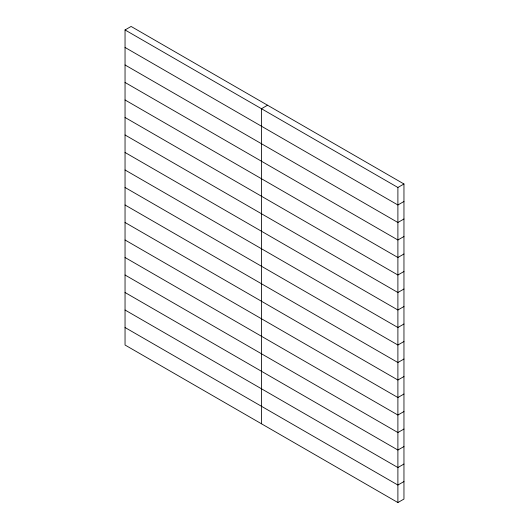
<?xml version="1.0" encoding="UTF-8"?>
<svg xmlns="http://www.w3.org/2000/svg" width="529" height="529" viewBox="0 0 529 529"><rect width="100%" height="100%" fill="white"/><g stroke="black" fill="none" stroke-linecap="round" stroke-linejoin="round"><path stroke-width="0.79" d="M125.042 29.948L131.106 26.45L403.958 183.98L403.958 499.052L397.894 502.55L125.042 345.02L125.042 29.948L397.894 187.484L403.958 183.98M267.529 105.218L261.471 108.716L261.471 423.782M403.958 201.483L397.894 204.988L125.042 47.451M403.958 218.986L397.894 222.491L125.042 64.961M403.958 236.496L397.894 239.994L125.042 82.464M403.958 253.999L397.894 257.497L125.042 99.968M403.958 271.503L397.894 275.001L125.042 117.471M403.958 289.006L397.894 292.504L125.042 134.974M403.958 306.509L397.894 310.007L125.042 152.478M403.958 324.012L397.894 327.511L125.042 169.981M403.958 341.516L397.894 345.014L125.042 187.484M403.958 359.019L397.894 362.517L125.042 204.988M403.958 376.522L397.894 380.02L125.042 222.491M403.958 394.026L397.894 397.53L125.042 239.994M403.958 411.529L397.894 415.034L125.042 257.497M403.958 429.032L397.894 432.537L125.042 275.001M403.958 446.536L397.894 450.04L125.042 292.504M403.958 464.039L397.894 467.543L125.042 310.014M403.958 481.549L397.894 485.047L125.042 327.517M397.894 187.484L397.894 502.55"/></g></svg>
